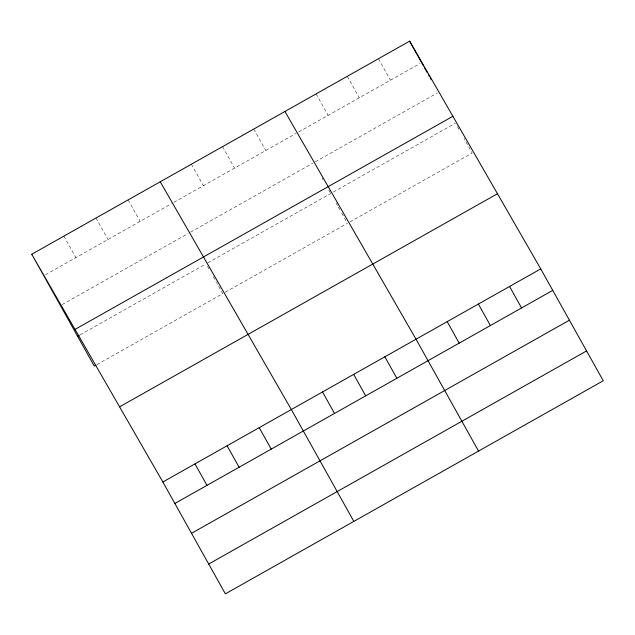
<?xml version="1.0" encoding="UTF-8"?>
<svg xmlns="http://www.w3.org/2000/svg" width="635" height="635" viewBox="0 0 635 635"><rect width="100%" height="100%" fill="white"/><g stroke="black" fill="none" stroke-linecap="round" stroke-linejoin="round"><path stroke-width="0.48" stroke-dasharray="3.17 2.38" d="M45.442 274.764L171.386 203.74M173.919 202.311L296.085 133.413M298.617 131.993L419.949 63.563M62.111 304.594L188.055 233.569M190.587 232.14L312.753 163.243M315.285 161.814L437.459 92.916M80.129 334.843L205.232 264.295M207.756 262.866L330.772 193.5M333.304 192.072L455.478 123.174M96.798 364.673L222.742 293.648L217.027 283.424M225.274 292.219L347.44 223.322M349.972 221.901L472.146 153.003L464.05 138.517M457.383 126.579L459.764 130.842M378.452 58.722L390.454 80.201M347.281 76.303L359.283 97.782M316.103 93.885L328.104 115.356M322.183 178.133L323.144 179.84M328.866 190.079L330.295 192.643M336.01 202.875L337.915 206.28M338.391 207.129L339.82 209.685M341.725 213.098L346.964 222.472M253.754 129.048L265.755 150.519M222.583 146.629L234.577 168.1M191.405 164.211L203.406 185.682M207.502 266.375L208.931 268.93M213.217 276.606L216.551 282.567M128.111 199.906L140.113 221.377M95.988 218.019L107.99 239.49M63.873 236.133L75.867 257.604"/><path stroke-width="0.95" d="M31.75 254.246L409.631 41.148L540.734 268.899L603.25 380.754L225.369 593.852L162.854 481.997L31.75 254.246L94.266 366.101L95.956 365.149M75.017 329.406L452.898 116.3M77.597 336.272L79.288 335.32M119.594 406.837L497.467 193.738M162.854 481.997L540.734 268.899M174.855 503.468L552.736 290.37M191.524 533.297L569.404 320.199M208.701 564.031L586.581 350.925M284.932 111.466L416.036 339.225L478.552 451.08M160.226 181.793L291.338 409.543L353.846 521.399M409.631 41.148L423.537 66.024M424.49 67.731L427.347 72.842M428.3 74.549L429.252 76.256M430.205 77.954L431.157 79.661M509.564 286.48L521.557 307.951M478.385 304.062L490.387 325.533M447.207 321.643L459.208 343.114M384.858 356.806L396.859 378.277M353.687 374.38L365.689 395.859M322.509 391.962L334.51 413.441M259.215 427.657L271.216 449.128M227.092 445.77L239.093 467.241M194.977 463.883L206.978 485.354"/></g></svg>
